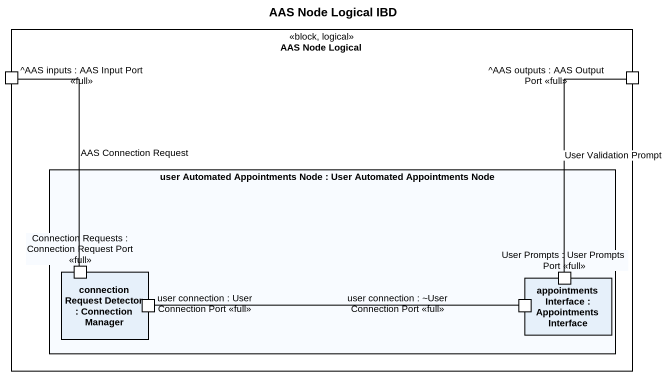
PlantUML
@startuml
title AAS Node Logical IBD
rectangle "AAS Node Logical" as AAS_Node_Logical <<block, logical>> {
  port "^AAS inputs : AAS Input Port <<full>>" as AAS_inputs_AAS_Input_Port
  port "^AAS outputs : AAS Output Port <<full>>" as AAS_outputs_AAS_Output_Port
  rectangle "user Automated Appointments Node : User Automated Appointments Node" as user_Automated_Appointments {
    rectangle "connection Request Detector : Connection Manager" as connection_Request_Detector {
      port "Connection Requests : Connection Request Port <<full>>" as Connection_Requests
      port "user connection : User Connection Port <<full>>" as user_connection_User
    }
    rectangle "appointments Interface : Appointments Interface" as appointments_Interface {
      port "User Prompts : User Prompts Port <<full>>" as User_Prompts_User_Prompts
      port "user connection : ~User Connection Port <<full>>" as user_connection_User_2
    }
  }
}
Connection_Requests -up- AAS_inputs_AAS_Input_Port : AAS Connection Request
User_Prompts_User_Prompts -up- AAS_outputs_AAS_Output_Port : User Validation Prompt
user_connection_User -right- user_connection_User_2
@enduml
